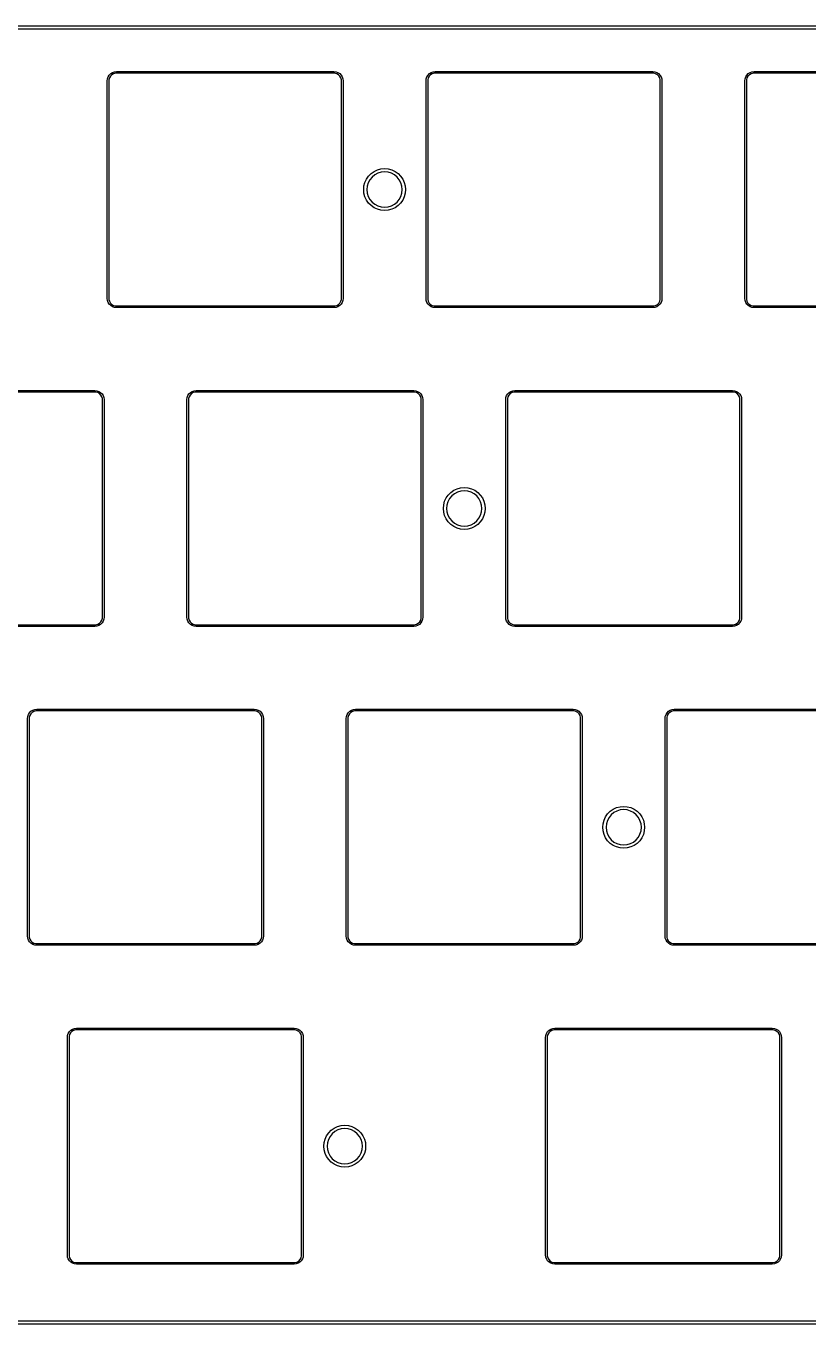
# Model space of a CAD drawing. Extents: x 1.72 to 10.03, y -4.92 to -1.87.
# Drawn here: x 6.156 to 7.996, y -4.918 to -1.865 of the extents above; entities that cross this region are included whole.
import ezdxf

# ---------------------------------------------------------------- set-up
doc = ezdxf.new("R2010")
doc.units = 0
doc.header["$MEASUREMENT"] = 0
doc.layers.add('BLACK', color=7, linetype='CONTINUOUS')

msp = doc.modelspace()

# ---------------------------------------------------------------- linework, layer by layer
at = {"layer": 'BLACK', "linetype": 'CONTINUOUS'}
for p, q in [((1.84941, -1.86516), (9.90059, -1.86516)), ((9.90059, -1.87303), (1.84941, -1.87303)), ((6.34959, -1.9847), (6.35217, -1.98059)), ((6.35217, -1.98059), (6.35559, -1.97717)), ((6.35492, -1.98322), (6.35259, -1.98726)), ((6.35822, -1.97992), (6.35492, -1.98322)), ((6.35559, -1.97717), (6.3597, -1.97459)), ((6.36226, -1.97759), (6.35822, -1.97992)), ((6.3597, -1.97459), (6.36428, -1.97298)), ((6.36676, -1.97638), (6.36226, -1.97759)), ((6.36428, -1.97298), (6.36909, -1.97244)), ((6.36909, -1.97638), (6.36676, -1.97638)), ((6.36909, -1.97244), (6.88091, -1.97244)), ((6.88091, -1.97638), (6.36909, -1.97638)), ((6.88091, -1.97244), (6.88091, -1.97244)), ((6.88091, -1.97244), (6.88572, -1.97298)), ((6.88091, -1.97244), (6.88091, -1.97244)), ((6.88324, -1.97638), (6.88091, -1.97638)), ((6.88774, -1.97759), (6.88324, -1.97638)), ((6.88572, -1.97298), (6.8903, -1.97459)), ((6.89178, -1.97992), (6.88774, -1.97759)), ((6.8903, -1.97459), (6.89441, -1.97717)), ((6.89508, -1.98322), (6.89178, -1.97992)), ((6.89441, -1.97717), (6.89783, -1.98059)), ((6.89741, -1.98726), (6.89508, -1.98322)), ((6.89783, -1.98059), (6.90041, -1.9847)), ((7.09959, -1.9847), (7.10217, -1.98059)), ((7.10217, -1.98059), (7.10559, -1.97717)), ((7.10492, -1.98322), (7.10259, -1.98726)), ((7.10822, -1.97992), (7.10492, -1.98322)), ((7.10559, -1.97717), (7.1097, -1.97459)), ((7.11226, -1.97759), (7.10822, -1.97992)), ((7.1097, -1.97459), (7.11428, -1.97298)), ((7.11676, -1.97638), (7.11226, -1.97759)), ((7.11428, -1.97298), (7.11909, -1.97244)), ((7.11909, -1.97638), (7.11676, -1.97638)), ((7.11909, -1.97244), (7.63091, -1.97244)), ((7.63091, -1.97638), (7.11909, -1.97638)), ((7.63091, -1.97244), (7.63091, -1.97244)), ((7.63091, -1.97244), (7.63572, -1.97298)), ((7.63091, -1.97244), (7.63091, -1.97244)), ((7.63324, -1.97638), (7.63091, -1.97638)), ((7.63774, -1.97759), (7.63324, -1.97638)), ((7.63572, -1.97298), (7.6403, -1.97459)), ((7.64178, -1.97992), (7.63774, -1.97759)), ((7.6403, -1.97459), (7.64441, -1.97717)), ((7.64508, -1.98322), (7.64178, -1.97992)), ((7.64441, -1.97717), (7.64783, -1.98059)), ((7.64741, -1.98726), (7.64508, -1.98322)), ((7.64783, -1.98059), (7.65041, -1.9847)), ((7.84959, -1.9847), (7.85217, -1.98059)), ((7.85217, -1.98059), (7.85559, -1.97717)), ((7.85492, -1.98322), (7.85259, -1.98726)), ((7.85822, -1.97992), (7.85492, -1.98322)), ((7.85559, -1.97717), (7.8597, -1.97459)), ((7.86226, -1.97759), (7.85822, -1.97992)), ((7.8597, -1.97459), (7.86428, -1.97298)), ((7.86676, -1.97638), (7.86226, -1.97759)), ((7.86428, -1.97298), (7.86909, -1.97244)), ((7.86909, -1.97638), (7.86676, -1.97638)), ((7.86909, -1.97244), (8.38091, -1.97244)), ((8.38091, -1.97638), (7.86909, -1.97638)), ((6.34744, -1.99409), (6.34798, -1.98928)), ((6.34744, -2.50591), (6.34744, -1.99409)), ((6.34798, -1.98928), (6.34959, -1.9847)), ((6.35259, -1.98726), (6.35138, -1.99176)), ((6.35138, -1.99176), (6.35138, -1.99409)), ((6.35138, -1.99409), (6.35138, -2.50591)), ((6.89862, -1.99176), (6.89741, -1.98726)), ((6.89862, -1.99409), (6.89862, -1.99176)), ((6.89862, -2.50591), (6.89862, -1.99409)), ((6.89862, -1.99409), (6.89862, -1.99409)), ((6.90041, -1.9847), (6.90202, -1.98928)), ((6.90202, -1.98928), (6.90256, -1.99409)), ((6.90256, -1.99409), (6.90256, -1.99409)), ((6.90256, -1.99409), (6.90256, -1.99409)), ((6.90256, -1.99409), (6.90256, -2.50591)), ((7.09744, -1.99409), (7.09798, -1.98928)), ((7.09744, -2.50591), (7.09744, -1.99409)), ((7.09798, -1.98928), (7.09959, -1.9847)), ((7.10259, -1.98726), (7.10138, -1.99176)), ((7.10138, -1.99176), (7.10138, -1.99409)), ((7.10138, -1.99409), (7.10138, -2.50591)), ((7.64862, -1.99176), (7.64741, -1.98726)), ((7.64862, -1.99409), (7.64862, -1.99176)), ((7.64862, -2.50591), (7.64862, -1.99409)), ((7.64862, -1.99409), (7.64862, -1.99409)), ((7.65041, -1.9847), (7.65202, -1.98928)), ((7.65202, -1.98928), (7.65256, -1.99409)), ((7.65256, -1.99409), (7.65256, -1.99409)), ((7.65256, -1.99409), (7.65256, -1.99409)), ((7.65256, -1.99409), (7.65256, -2.50591)), ((7.84744, -1.99409), (7.84798, -1.98928)), ((7.84744, -2.50591), (7.84744, -1.99409)), ((7.84798, -1.98928), (7.84959, -1.9847)), ((7.85259, -1.98726), (7.85138, -1.99176)), ((7.85138, -1.99176), (7.85138, -1.99409)), ((7.85138, -1.99409), (7.85138, -2.50591)), ((6.95376, -2.23317), (6.95738, -2.22539)), ((6.95738, -2.22539), (6.9623, -2.21837)), ((6.96546, -2.22692), (6.96162, -2.2341)), ((6.9623, -2.21837), (6.96837, -2.2123)), ((6.97063, -2.22063), (6.96546, -2.22692)), ((6.96837, -2.2123), (6.97539, -2.20738)), ((6.97692, -2.21546), (6.97063, -2.22063)), ((6.97539, -2.20738), (6.98317, -2.20376)), ((6.9841, -2.21162), (6.97692, -2.21546)), ((6.98317, -2.20376), (6.99145, -2.20154)), ((6.9919, -2.20926), (6.9841, -2.21162)), ((6.99145, -2.20154), (7, -2.20079)), ((7, -2.20846), (6.9919, -2.20926)), ((7, -2.20079), (7.00855, -2.20154)), ((7.0081, -2.20926), (7, -2.20846)), ((7.0159, -2.21162), (7.0081, -2.20926)), ((7.00855, -2.20154), (7.01683, -2.20376)), ((7.02308, -2.21546), (7.0159, -2.21162)), ((7.01683, -2.20376), (7.02461, -2.20738)), ((7.02937, -2.22063), (7.02308, -2.21546)), ((7.02461, -2.20738), (7.03163, -2.2123)), ((7.03454, -2.22692), (7.02937, -2.22063)), ((7.03163, -2.2123), (7.0377, -2.21837)), ((7.03838, -2.2341), (7.03454, -2.22692)), ((7.0377, -2.21837), (7.04262, -2.22539)), ((7.04262, -2.22539), (7.04624, -2.23317)), ((6.95079, -2.25), (6.95154, -2.24145)), ((6.95154, -2.25855), (6.95079, -2.25)), ((6.95154, -2.24145), (6.95376, -2.23317)), ((6.95376, -2.26683), (6.95154, -2.25855)), ((6.95926, -2.2419), (6.95846, -2.25)), ((6.95846, -2.25), (6.95926, -2.2581)), ((6.96162, -2.2341), (6.95926, -2.2419)), ((6.95926, -2.2581), (6.96162, -2.2659)), ((7.04074, -2.2419), (7.03838, -2.2341)), ((7.03838, -2.2659), (7.04074, -2.2581)), ((7.04154, -2.25), (7.04074, -2.2419)), ((7.04074, -2.2581), (7.04154, -2.25)), ((7.04624, -2.23317), (7.04846, -2.24145)), ((7.04846, -2.25855), (7.04624, -2.26683)), ((7.04846, -2.24145), (7.04921, -2.25)), ((7.04921, -2.25), (7.04846, -2.25855)), ((6.95738, -2.27461), (6.95376, -2.26683)), ((6.9623, -2.28163), (6.95738, -2.27461)), ((6.96162, -2.2659), (6.96546, -2.27308)), ((6.96837, -2.2877), (6.9623, -2.28163)), ((6.96546, -2.27308), (6.97063, -2.27937)), ((6.97539, -2.29262), (6.96837, -2.2877)), ((6.97063, -2.27937), (6.97692, -2.28454)), ((6.97692, -2.28454), (6.9841, -2.28838)), ((6.9841, -2.28838), (6.9919, -2.29074)), ((7.0081, -2.29074), (7.0159, -2.28838)), ((7.0159, -2.28838), (7.02308, -2.28454)), ((7.02308, -2.28454), (7.02937, -2.27937)), ((7.03163, -2.2877), (7.02461, -2.29262)), ((7.02937, -2.27937), (7.03454, -2.27308)), ((7.0377, -2.28163), (7.03163, -2.2877)), ((7.03454, -2.27308), (7.03838, -2.2659)), ((7.04262, -2.27461), (7.0377, -2.28163)), ((7.04624, -2.26683), (7.04262, -2.27461)), ((6.98317, -2.29624), (6.97539, -2.29262)), ((6.99145, -2.29846), (6.98317, -2.29624)), ((7, -2.29921), (6.99145, -2.29846)), ((6.9919, -2.29074), (7, -2.29154)), ((7, -2.29154), (7.0081, -2.29074)), ((7.00855, -2.29846), (7, -2.29921)), ((7.01683, -2.29624), (7.00855, -2.29846)), ((7.02461, -2.29262), (7.01683, -2.29624)), ((6.34798, -2.51072), (6.34744, -2.50591)), ((6.34744, -2.50591), (6.34744, -2.50591)), ((6.34744, -2.50591), (6.34744, -2.50591)), ((6.34959, -2.5153), (6.34798, -2.51072)), ((6.35217, -2.51941), (6.34959, -2.5153)), ((6.35138, -2.50591), (6.35138, -2.50824)), ((6.35138, -2.50824), (6.35259, -2.51274)), ((6.35559, -2.52283), (6.35217, -2.51941)), ((6.35259, -2.51274), (6.35492, -2.51678)), ((6.35492, -2.51678), (6.35822, -2.52008)), ((6.3597, -2.52541), (6.35559, -2.52283)), ((6.35822, -2.52008), (6.36226, -2.52241)), ((6.36428, -2.52702), (6.3597, -2.52541)), ((6.36226, -2.52241), (6.36676, -2.52362)), ((6.36909, -2.52756), (6.36428, -2.52702)), ((6.36676, -2.52362), (6.36909, -2.52362)), ((6.36909, -2.52362), (6.88091, -2.52362)), ((6.88091, -2.52756), (6.36909, -2.52756)), ((6.36909, -2.52756), (6.36909, -2.52756)), ((6.36909, -2.52756), (6.36909, -2.52756)), ((6.88091, -2.52362), (6.88324, -2.52362)), ((6.88572, -2.52702), (6.88091, -2.52756)), ((6.88324, -2.52362), (6.88774, -2.52241)), ((6.8903, -2.52541), (6.88572, -2.52702)), ((6.88774, -2.52241), (6.89178, -2.52008)), ((6.89441, -2.52283), (6.8903, -2.52541)), ((6.89178, -2.52008), (6.89508, -2.51678)), ((6.89783, -2.51941), (6.89441, -2.52283)), ((6.89508, -2.51678), (6.89741, -2.51274)), ((6.89741, -2.51274), (6.89862, -2.50824)), ((6.90041, -2.5153), (6.89783, -2.51941)), ((6.89862, -2.50824), (6.89862, -2.50591)), ((6.90202, -2.51072), (6.90041, -2.5153)), ((6.90256, -2.50591), (6.90202, -2.51072)), ((7.09798, -2.51072), (7.09744, -2.50591)), ((7.09744, -2.50591), (7.09744, -2.50591)), ((7.09744, -2.50591), (7.09744, -2.50591)), ((7.09959, -2.5153), (7.09798, -2.51072)), ((7.10217, -2.51941), (7.09959, -2.5153)), ((7.10138, -2.50591), (7.10138, -2.50824)), ((7.10138, -2.50824), (7.10259, -2.51274)), ((7.10559, -2.52283), (7.10217, -2.51941)), ((7.10259, -2.51274), (7.10492, -2.51678)), ((7.10492, -2.51678), (7.10822, -2.52008)), ((7.1097, -2.52541), (7.10559, -2.52283)), ((7.10822, -2.52008), (7.11226, -2.52241)), ((7.11428, -2.52702), (7.1097, -2.52541)), ((7.11226, -2.52241), (7.11676, -2.52362)), ((7.11909, -2.52756), (7.11428, -2.52702)), ((7.11676, -2.52362), (7.11909, -2.52362)), ((7.11909, -2.52362), (7.63091, -2.52362)), ((7.63091, -2.52756), (7.11909, -2.52756)), ((7.11909, -2.52756), (7.11909, -2.52756)), ((7.11909, -2.52756), (7.11909, -2.52756)), ((7.63091, -2.52362), (7.63324, -2.52362)), ((7.63572, -2.52702), (7.63091, -2.52756)), ((7.63324, -2.52362), (7.63774, -2.52241)), ((7.6403, -2.52541), (7.63572, -2.52702)), ((7.63774, -2.52241), (7.64178, -2.52008)), ((7.64441, -2.52283), (7.6403, -2.52541)), ((7.64178, -2.52008), (7.64508, -2.51678)), ((7.64783, -2.51941), (7.64441, -2.52283)), ((7.64508, -2.51678), (7.64741, -2.51274)), ((7.64741, -2.51274), (7.64862, -2.50824)), ((7.65041, -2.5153), (7.64783, -2.51941)), ((7.64862, -2.50824), (7.64862, -2.50591)), ((7.65202, -2.51072), (7.65041, -2.5153)), ((7.65256, -2.50591), (7.65202, -2.51072)), ((7.84798, -2.51072), (7.84744, -2.50591)), ((7.84744, -2.50591), (7.84744, -2.50591)), ((7.84744, -2.50591), (7.84744, -2.50591)), ((7.84959, -2.5153), (7.84798, -2.51072)), ((7.85217, -2.51941), (7.84959, -2.5153)), ((7.85138, -2.50591), (7.85138, -2.50824)), ((7.85138, -2.50824), (7.85259, -2.51274)), ((7.85559, -2.52283), (7.85217, -2.51941)), ((7.85259, -2.51274), (7.85492, -2.51678)), ((7.85492, -2.51678), (7.85822, -2.52008)), ((7.8597, -2.52541), (7.85559, -2.52283)), ((7.85822, -2.52008), (7.86226, -2.52241)), ((7.86428, -2.52702), (7.8597, -2.52541)), ((7.86226, -2.52241), (7.86676, -2.52362)), ((7.86909, -2.52756), (7.86428, -2.52702)), ((7.86676, -2.52362), (7.86909, -2.52362)), ((7.86909, -2.52362), (8.38091, -2.52362)), ((8.38091, -2.52756), (7.86909, -2.52756)), ((7.86909, -2.52756), (7.86909, -2.52756)), ((7.86909, -2.52756), (7.86909, -2.52756)), ((5.80659, -2.72244), (6.31841, -2.72244)), ((6.31841, -2.72638), (5.80659, -2.72638)), ((6.31841, -2.72244), (6.31841, -2.72244)), ((6.31841, -2.72244), (6.32322, -2.72298)), ((6.31841, -2.72244), (6.31841, -2.72244)), ((6.32074, -2.72638), (6.31841, -2.72638)), ((6.32524, -2.72759), (6.32074, -2.72638)), ((6.32322, -2.72298), (6.3278, -2.72459)), ((6.32928, -2.72992), (6.32524, -2.72759)), ((6.3278, -2.72459), (6.33191, -2.72717)), ((6.33258, -2.73322), (6.32928, -2.72992)), ((6.33191, -2.72717), (6.33533, -2.73059)), ((6.33491, -2.73726), (6.33258, -2.73322)), ((6.33612, -2.74176), (6.33491, -2.73726)), ((6.33533, -2.73059), (6.33791, -2.7347)), ((6.33612, -2.74409), (6.33612, -2.74176)), ((6.33612, -3.25591), (6.33612, -2.74409)), ((6.33612, -2.74409), (6.33612, -2.74409)), ((6.33791, -2.7347), (6.33952, -2.73928)), ((6.33952, -2.73928), (6.34006, -2.74409)), ((6.34006, -2.74409), (6.34006, -2.74409)), ((6.34006, -2.74409), (6.34006, -2.74409)), ((6.34006, -2.74409), (6.34006, -3.25591)), ((6.53494, -2.74409), (6.53548, -2.73928)), ((6.53494, -3.25591), (6.53494, -2.74409)), ((6.53494, -2.74409), (6.53494, -2.74409)), ((6.53548, -2.73928), (6.53709, -2.7347)), ((6.53709, -2.7347), (6.53967, -2.73059)), ((6.54009, -2.73726), (6.53888, -2.74176)), ((6.53888, -2.74176), (6.53888, -2.74409)), ((6.53888, -2.74409), (6.53888, -3.25591)), ((6.53967, -2.73059), (6.54309, -2.72717)), ((6.54242, -2.73322), (6.54009, -2.73726)), ((6.54572, -2.72992), (6.54242, -2.73322)), ((6.54309, -2.72717), (6.5472, -2.72459)), ((6.54976, -2.72759), (6.54572, -2.72992)), ((6.5472, -2.72459), (6.55178, -2.72298)), ((6.55426, -2.72638), (6.54976, -2.72759)), ((6.55178, -2.72298), (6.55659, -2.72244)), ((6.55659, -2.72638), (6.55426, -2.72638)), ((6.55659, -2.72244), (7.06841, -2.72244)), ((7.06841, -2.72638), (6.55659, -2.72638)), ((7.06841, -2.72244), (7.06841, -2.72244)), ((7.06841, -2.72244), (7.07322, -2.72298)), ((7.06841, -2.72244), (7.06841, -2.72244)), ((7.07074, -2.72638), (7.06841, -2.72638)), ((7.07524, -2.72759), (7.07074, -2.72638)), ((7.07322, -2.72298), (7.0778, -2.72459)), ((7.07928, -2.72992), (7.07524, -2.72759)), ((7.0778, -2.72459), (7.08191, -2.72717)), ((7.08258, -2.73322), (7.07928, -2.72992)), ((7.08191, -2.72717), (7.08533, -2.73059)), ((7.08491, -2.73726), (7.08258, -2.73322)), ((7.08612, -2.74176), (7.08491, -2.73726)), ((7.08533, -2.73059), (7.08791, -2.7347)), ((7.08612, -2.74409), (7.08612, -2.74176)), ((7.08612, -3.25591), (7.08612, -2.74409)), ((7.08612, -2.74409), (7.08612, -2.74409)), ((7.08791, -2.7347), (7.08952, -2.73928)), ((7.08952, -2.73928), (7.09006, -2.74409)), ((7.09006, -2.74409), (7.09006, -2.74409)), ((7.09006, -2.74409), (7.09006, -2.74409)), ((7.09006, -2.74409), (7.09006, -3.25591)), ((7.28494, -2.74409), (7.28548, -2.73928)), ((7.28494, -3.25591), (7.28494, -2.74409)), ((7.28494, -2.74409), (7.28494, -2.74409)), ((7.28548, -2.73928), (7.28709, -2.7347)), ((7.28709, -2.7347), (7.28967, -2.73059)), ((7.29009, -2.73726), (7.28888, -2.74176)), ((7.28888, -2.74176), (7.28888, -2.74409)), ((7.28888, -2.74409), (7.28888, -3.25591)), ((7.28967, -2.73059), (7.29309, -2.72717)), ((7.29242, -2.73322), (7.29009, -2.73726)), ((7.29572, -2.72992), (7.29242, -2.73322)), ((7.29309, -2.72717), (7.2972, -2.72459)), ((7.29976, -2.72759), (7.29572, -2.72992)), ((7.2972, -2.72459), (7.30178, -2.72298)), ((7.30426, -2.72638), (7.29976, -2.72759)), ((7.30178, -2.72298), (7.30659, -2.72244)), ((7.30659, -2.72638), (7.30426, -2.72638)), ((7.30659, -2.72244), (7.81841, -2.72244)), ((7.81841, -2.72638), (7.30659, -2.72638)), ((7.81841, -2.72244), (7.81841, -2.72244)), ((7.81841, -2.72244), (7.82322, -2.72298)), ((7.81841, -2.72244), (7.81841, -2.72244)), ((7.82074, -2.72638), (7.81841, -2.72638)), ((7.82524, -2.72759), (7.82074, -2.72638)), ((7.82322, -2.72298), (7.8278, -2.72459)), ((7.82928, -2.72992), (7.82524, -2.72759)), ((7.8278, -2.72459), (7.83191, -2.72717)), ((7.83258, -2.73322), (7.82928, -2.72992)), ((7.83191, -2.72717), (7.83533, -2.73059)), ((7.83491, -2.73726), (7.83258, -2.73322)), ((7.83612, -2.74176), (7.83491, -2.73726)), ((7.83533, -2.73059), (7.83791, -2.7347)), ((7.83612, -2.74409), (7.83612, -2.74176)), ((7.83612, -3.25591), (7.83612, -2.74409)), ((7.83612, -2.74409), (7.83612, -2.74409)), ((7.83791, -2.7347), (7.83952, -2.73928)), ((7.83952, -2.73928), (7.84006, -2.74409)), ((7.84006, -2.74409), (7.84006, -2.74409)), ((7.84006, -2.74409), (7.84006, -2.74409)), ((7.84006, -2.74409), (7.84006, -3.25591)), ((7.15587, -2.9623), (7.16289, -2.95738)), ((7.16289, -2.95738), (7.17067, -2.95376)), ((7.17067, -2.95376), (7.17895, -2.95154)), ((7.1794, -2.95926), (7.1716, -2.96162)), ((7.17895, -2.95154), (7.1875, -2.95079)), ((7.1875, -2.95846), (7.1794, -2.95926)), ((7.1875, -2.95079), (7.19605, -2.95154)), ((7.1956, -2.95926), (7.1875, -2.95846)), ((7.2034, -2.96162), (7.1956, -2.95926)), ((7.19605, -2.95154), (7.20433, -2.95376)), ((7.20433, -2.95376), (7.21211, -2.95738)), ((7.21211, -2.95738), (7.21913, -2.9623)), ((7.13829, -3), (7.13904, -2.99145)), ((7.13904, -2.99145), (7.14126, -2.98317)), ((7.14126, -2.98317), (7.14488, -2.97539)), ((7.14488, -2.97539), (7.1498, -2.96837)), ((7.14676, -2.9919), (7.14596, -3)), ((7.14912, -2.9841), (7.14676, -2.9919)), ((7.15296, -2.97692), (7.14912, -2.9841)), ((7.1498, -2.96837), (7.15587, -2.9623)), ((7.15813, -2.97063), (7.15296, -2.97692)), ((7.16442, -2.96546), (7.15813, -2.97063)), ((7.1716, -2.96162), (7.16442, -2.96546)), ((7.21058, -2.96546), (7.2034, -2.96162)), ((7.21687, -2.97063), (7.21058, -2.96546)), ((7.22204, -2.97692), (7.21687, -2.97063)), ((7.21913, -2.9623), (7.2252, -2.96837)), ((7.22588, -2.9841), (7.22204, -2.97692)), ((7.2252, -2.96837), (7.23012, -2.97539)), ((7.22824, -2.9919), (7.22588, -2.9841)), ((7.22904, -3), (7.22824, -2.9919)), ((7.23012, -2.97539), (7.23374, -2.98317)), ((7.23374, -2.98317), (7.23596, -2.99145)), ((7.23596, -2.99145), (7.23671, -3)), ((7.13904, -3.00855), (7.13829, -3)), ((7.14126, -3.01683), (7.13904, -3.00855)), ((7.14488, -3.02461), (7.14126, -3.01683)), ((7.14596, -3), (7.14676, -3.0081)), ((7.14676, -3.0081), (7.14912, -3.0159)), ((7.14912, -3.0159), (7.15296, -3.02308)), ((7.22204, -3.02308), (7.22588, -3.0159)), ((7.22588, -3.0159), (7.22824, -3.0081)), ((7.22824, -3.0081), (7.22904, -3)), ((7.23374, -3.01683), (7.23012, -3.02461)), ((7.23596, -3.00855), (7.23374, -3.01683)), ((7.23671, -3), (7.23596, -3.00855)), ((7.1498, -3.03163), (7.14488, -3.02461)), ((7.15587, -3.0377), (7.1498, -3.03163)), ((7.15296, -3.02308), (7.15813, -3.02937)), ((7.16289, -3.04262), (7.15587, -3.0377)), ((7.15813, -3.02937), (7.16442, -3.03454)), ((7.17067, -3.04624), (7.16289, -3.04262)), ((7.16442, -3.03454), (7.1716, -3.03838)), ((7.17895, -3.04846), (7.17067, -3.04624)), ((7.1716, -3.03838), (7.1794, -3.04074)), ((7.1875, -3.04921), (7.17895, -3.04846)), ((7.1794, -3.04074), (7.1875, -3.04154)), ((7.1875, -3.04154), (7.1956, -3.04074)), ((7.19605, -3.04846), (7.1875, -3.04921)), ((7.1956, -3.04074), (7.2034, -3.03838)), ((7.20433, -3.04624), (7.19605, -3.04846)), ((7.2034, -3.03838), (7.21058, -3.03454)), ((7.21211, -3.04262), (7.20433, -3.04624)), ((7.21058, -3.03454), (7.21687, -3.02937)), ((7.21913, -3.0377), (7.21211, -3.04262)), ((7.21687, -3.02937), (7.22204, -3.02308)), ((7.2252, -3.03163), (7.21913, -3.0377)), ((7.23012, -3.02461), (7.2252, -3.03163)), ((6.32928, -3.27008), (6.33258, -3.26678)), ((6.33258, -3.26678), (6.33491, -3.26274)), ((6.33491, -3.26274), (6.33612, -3.25824)), ((6.33791, -3.2653), (6.33533, -3.26941)), ((6.33612, -3.25824), (6.33612, -3.25591)), ((6.33952, -3.26072), (6.33791, -3.2653)), ((6.34006, -3.25591), (6.33952, -3.26072)), ((6.53548, -3.26072), (6.53494, -3.25591)), ((6.53494, -3.25591), (6.53494, -3.25591)), ((6.53494, -3.25591), (6.53494, -3.25591)), ((6.53709, -3.2653), (6.53548, -3.26072)), ((6.53967, -3.26941), (6.53709, -3.2653)), ((6.53888, -3.25591), (6.53888, -3.25824)), ((6.53888, -3.25824), (6.54009, -3.26274)), ((6.54009, -3.26274), (6.54242, -3.26678)), ((6.54242, -3.26678), (6.54572, -3.27008)), ((7.07928, -3.27008), (7.08258, -3.26678)), ((7.08258, -3.26678), (7.08491, -3.26274)), ((7.08491, -3.26274), (7.08612, -3.25824)), ((7.08791, -3.2653), (7.08533, -3.26941)), ((7.08612, -3.25824), (7.08612, -3.25591)), ((7.08952, -3.26072), (7.08791, -3.2653)), ((7.09006, -3.25591), (7.08952, -3.26072)), ((7.28548, -3.26072), (7.28494, -3.25591)), ((7.28494, -3.25591), (7.28494, -3.25591)), ((7.28494, -3.25591), (7.28494, -3.25591)), ((7.28709, -3.2653), (7.28548, -3.26072)), ((7.28967, -3.26941), (7.28709, -3.2653)), ((7.28888, -3.25591), (7.28888, -3.25824)), ((7.28888, -3.25824), (7.29009, -3.26274)), ((7.29009, -3.26274), (7.29242, -3.26678)), ((7.29242, -3.26678), (7.29572, -3.27008)), ((7.82928, -3.27008), (7.83258, -3.26678)), ((7.83258, -3.26678), (7.83491, -3.26274)), ((7.83491, -3.26274), (7.83612, -3.25824)), ((7.83791, -3.2653), (7.83533, -3.26941)), ((7.83612, -3.25824), (7.83612, -3.25591)), ((7.83952, -3.26072), (7.83791, -3.2653)), ((7.84006, -3.25591), (7.83952, -3.26072)), ((5.80659, -3.27362), (6.31841, -3.27362)), ((6.31841, -3.27756), (5.80659, -3.27756)), ((6.31841, -3.27362), (6.32074, -3.27362)), ((6.32322, -3.27702), (6.31841, -3.27756)), ((6.32074, -3.27362), (6.32524, -3.27241)), ((6.3278, -3.27541), (6.32322, -3.27702)), ((6.32524, -3.27241), (6.32928, -3.27008)), ((6.33191, -3.27283), (6.3278, -3.27541)), ((6.33533, -3.26941), (6.33191, -3.27283)), ((6.54309, -3.27283), (6.53967, -3.26941)), ((6.5472, -3.27541), (6.54309, -3.27283)), ((6.54572, -3.27008), (6.54976, -3.27241)), ((6.55178, -3.27702), (6.5472, -3.27541)), ((6.54976, -3.27241), (6.55426, -3.27362)), ((6.55659, -3.27756), (6.55178, -3.27702)), ((6.55426, -3.27362), (6.55659, -3.27362)), ((6.55659, -3.27362), (7.06841, -3.27362)), ((7.06841, -3.27756), (6.55659, -3.27756)), ((6.55659, -3.27756), (6.55659, -3.27756)), ((6.55659, -3.27756), (6.55659, -3.27756)), ((7.06841, -3.27362), (7.07074, -3.27362)), ((7.07322, -3.27702), (7.06841, -3.27756)), ((7.07074, -3.27362), (7.07524, -3.27241)), ((7.0778, -3.27541), (7.07322, -3.27702)), ((7.07524, -3.27241), (7.07928, -3.27008)), ((7.08191, -3.27283), (7.0778, -3.27541)), ((7.08533, -3.26941), (7.08191, -3.27283)), ((7.29309, -3.27283), (7.28967, -3.26941)), ((7.2972, -3.27541), (7.29309, -3.27283)), ((7.29572, -3.27008), (7.29976, -3.27241)), ((7.30178, -3.27702), (7.2972, -3.27541)), ((7.29976, -3.27241), (7.30426, -3.27362)), ((7.30659, -3.27756), (7.30178, -3.27702)), ((7.30426, -3.27362), (7.30659, -3.27362)), ((7.30659, -3.27362), (7.81841, -3.27362)), ((7.81841, -3.27756), (7.30659, -3.27756)), ((7.30659, -3.27756), (7.30659, -3.27756)), ((7.30659, -3.27756), (7.30659, -3.27756)), ((7.81841, -3.27362), (7.82074, -3.27362)), ((7.82322, -3.27702), (7.81841, -3.27756)), ((7.82074, -3.27362), (7.82524, -3.27241)), ((7.8278, -3.27541), (7.82322, -3.27702)), ((7.82524, -3.27241), (7.82928, -3.27008)), ((7.83191, -3.27283), (7.8278, -3.27541)), ((7.83533, -3.26941), (7.83191, -3.27283)), ((6.16209, -3.4847), (6.16467, -3.48059)), ((6.16467, -3.48059), (6.16809, -3.47717)), ((6.17072, -3.47992), (6.16742, -3.48322)), ((6.16809, -3.47717), (6.1722, -3.47459)), ((6.17476, -3.47759), (6.17072, -3.47992)), ((6.1722, -3.47459), (6.17678, -3.47298)), ((6.17926, -3.47638), (6.17476, -3.47759)), ((6.17678, -3.47298), (6.18159, -3.47244)), ((6.18159, -3.47638), (6.17926, -3.47638)), ((6.18159, -3.47244), (6.69341, -3.47244)), ((6.69341, -3.47638), (6.18159, -3.47638)), ((6.69341, -3.47244), (6.69341, -3.47244)), ((6.69341, -3.47244), (6.69822, -3.47298)), ((6.69341, -3.47244), (6.69341, -3.47244)), ((6.69574, -3.47638), (6.69341, -3.47638)), ((6.70024, -3.47759), (6.69574, -3.47638)), ((6.69822, -3.47298), (6.7028, -3.47459)), ((6.70428, -3.47992), (6.70024, -3.47759)), ((6.7028, -3.47459), (6.70691, -3.47717)), ((6.70758, -3.48322), (6.70428, -3.47992)), ((6.70691, -3.47717), (6.71033, -3.48059)), ((6.71033, -3.48059), (6.71291, -3.4847)), ((6.91209, -3.4847), (6.91467, -3.48059)), ((6.91467, -3.48059), (6.91809, -3.47717)), ((6.92072, -3.47992), (6.91742, -3.48322)), ((6.91809, -3.47717), (6.9222, -3.47459)), ((6.92476, -3.47759), (6.92072, -3.47992)), ((6.9222, -3.47459), (6.92678, -3.47298)), ((6.92926, -3.47638), (6.92476, -3.47759)), ((6.92678, -3.47298), (6.93159, -3.47244)), ((6.93159, -3.47638), (6.92926, -3.47638)), ((6.93159, -3.47244), (7.44341, -3.47244)), ((7.44341, -3.47638), (6.93159, -3.47638)), ((7.44341, -3.47244), (7.44341, -3.47244)), ((7.44341, -3.47244), (7.44822, -3.47298)), ((7.44341, -3.47244), (7.44341, -3.47244)), ((7.44574, -3.47638), (7.44341, -3.47638)), ((7.45024, -3.47759), (7.44574, -3.47638)), ((7.44822, -3.47298), (7.4528, -3.47459)), ((7.45428, -3.47992), (7.45024, -3.47759)), ((7.4528, -3.47459), (7.45691, -3.47717)), ((7.45758, -3.48322), (7.45428, -3.47992)), ((7.45691, -3.47717), (7.46033, -3.48059)), ((7.46033, -3.48059), (7.46291, -3.4847)), ((7.66209, -3.4847), (7.66467, -3.48059)), ((7.66467, -3.48059), (7.66809, -3.47717)), ((7.67072, -3.47992), (7.66742, -3.48322)), ((7.66809, -3.47717), (7.6722, -3.47459)), ((7.67476, -3.47759), (7.67072, -3.47992)), ((7.6722, -3.47459), (7.67678, -3.47298)), ((7.67926, -3.47638), (7.67476, -3.47759)), ((7.67678, -3.47298), (7.68159, -3.47244)), ((7.68159, -3.47638), (7.67926, -3.47638)), ((7.68159, -3.47244), (8.19341, -3.47244)), ((8.19341, -3.47638), (7.68159, -3.47638)), ((6.15994, -3.49409), (6.16048, -3.48928)), ((6.15994, -4.00591), (6.15994, -3.49409)), ((6.15994, -3.49409), (6.15994, -3.49409)), ((6.16048, -3.48928), (6.16209, -3.4847)), ((6.16509, -3.48726), (6.16388, -3.49176)), ((6.16388, -3.49176), (6.16388, -3.49409)), ((6.16388, -3.49409), (6.16388, -4.00591)), ((6.16742, -3.48322), (6.16509, -3.48726)), ((6.70991, -3.48726), (6.70758, -3.48322)), ((6.71112, -3.49176), (6.70991, -3.48726)), ((6.71112, -3.49409), (6.71112, -3.49176)), ((6.71112, -4.00591), (6.71112, -3.49409)), ((6.71112, -3.49409), (6.71112, -3.49409)), ((6.71291, -3.4847), (6.71452, -3.48928)), ((6.71452, -3.48928), (6.71506, -3.49409)), ((6.71506, -3.49409), (6.71506, -3.49409)), ((6.71506, -3.49409), (6.71506, -3.49409)), ((6.71506, -3.49409), (6.71506, -4.00591)), ((6.90994, -3.49409), (6.91048, -3.48928)), ((6.90994, -4.00591), (6.90994, -3.49409)), ((6.90994, -3.49409), (6.90994, -3.49409)), ((6.91048, -3.48928), (6.91209, -3.4847)), ((6.91509, -3.48726), (6.91388, -3.49176)), ((6.91388, -3.49176), (6.91388, -3.49409)), ((6.91388, -3.49409), (6.91388, -4.00591)), ((6.91742, -3.48322), (6.91509, -3.48726)), ((7.45991, -3.48726), (7.45758, -3.48322)), ((7.46112, -3.49176), (7.45991, -3.48726)), ((7.46112, -3.49409), (7.46112, -3.49176)), ((7.46112, -4.00591), (7.46112, -3.49409)), ((7.46112, -3.49409), (7.46112, -3.49409)), ((7.46291, -3.4847), (7.46452, -3.48928)), ((7.46452, -3.48928), (7.46506, -3.49409)), ((7.46506, -3.49409), (7.46506, -3.49409)), ((7.46506, -3.49409), (7.46506, -3.49409)), ((7.46506, -3.49409), (7.46506, -4.00591)), ((7.65994, -3.49409), (7.66048, -3.48928)), ((7.65994, -4.00591), (7.65994, -3.49409)), ((7.65994, -3.49409), (7.65994, -3.49409)), ((7.66048, -3.48928), (7.66209, -3.4847)), ((7.66509, -3.48726), (7.66388, -3.49176)), ((7.66388, -3.49176), (7.66388, -3.49409)), ((7.66388, -3.49409), (7.66388, -4.00591)), ((7.66742, -3.48322), (7.66509, -3.48726)), ((7.51988, -3.72539), (7.5248, -3.71837)), ((7.5248, -3.71837), (7.53087, -3.7123)), ((7.53313, -3.72063), (7.52796, -3.72692)), ((7.53087, -3.7123), (7.53789, -3.70738)), ((7.53942, -3.71546), (7.53313, -3.72063)), ((7.53789, -3.70738), (7.54567, -3.70376)), ((7.5466, -3.71162), (7.53942, -3.71546)), ((7.54567, -3.70376), (7.55395, -3.70154)), ((7.5544, -3.70926), (7.5466, -3.71162)), ((7.55395, -3.70154), (7.5625, -3.70079)), ((7.5625, -3.70846), (7.5544, -3.70926)), ((7.5625, -3.70079), (7.57105, -3.70154)), ((7.5706, -3.70926), (7.5625, -3.70846)), ((7.5784, -3.71162), (7.5706, -3.70926)), ((7.57105, -3.70154), (7.57933, -3.70376)), ((7.58558, -3.71546), (7.5784, -3.71162)), ((7.57933, -3.70376), (7.58711, -3.70738)), ((7.59187, -3.72063), (7.58558, -3.71546)), ((7.58711, -3.70738), (7.59413, -3.7123)), ((7.59704, -3.72692), (7.59187, -3.72063)), ((7.59413, -3.7123), (7.6002, -3.71837)), ((7.6002, -3.71837), (7.60512, -3.72539)), ((7.51329, -3.75), (7.51404, -3.74145)), ((7.51404, -3.75855), (7.51329, -3.75)), ((7.51404, -3.74145), (7.51626, -3.73317)), ((7.51626, -3.73317), (7.51988, -3.72539)), ((7.52176, -3.7419), (7.52096, -3.75)), ((7.52096, -3.75), (7.52176, -3.7581)), ((7.52412, -3.7341), (7.52176, -3.7419)), ((7.52796, -3.72692), (7.52412, -3.7341)), ((7.60088, -3.7341), (7.59704, -3.72692)), ((7.60324, -3.7419), (7.60088, -3.7341)), ((7.60404, -3.75), (7.60324, -3.7419)), ((7.60324, -3.7581), (7.60404, -3.75)), ((7.60512, -3.72539), (7.60874, -3.73317)), ((7.60874, -3.73317), (7.61096, -3.74145)), ((7.61096, -3.74145), (7.61171, -3.75)), ((7.61171, -3.75), (7.61096, -3.75855)), ((7.51626, -3.76683), (7.51404, -3.75855)), ((7.51988, -3.77461), (7.51626, -3.76683)), ((7.5248, -3.78163), (7.51988, -3.77461)), ((7.52176, -3.7581), (7.52412, -3.7659)), ((7.52412, -3.7659), (7.52796, -3.77308)), ((7.53087, -3.7877), (7.5248, -3.78163)), ((7.52796, -3.77308), (7.53313, -3.77937)), ((7.53313, -3.77937), (7.53942, -3.78454)), ((7.53942, -3.78454), (7.5466, -3.78838)), ((7.5784, -3.78838), (7.58558, -3.78454)), ((7.58558, -3.78454), (7.59187, -3.77937)), ((7.59187, -3.77937), (7.59704, -3.77308)), ((7.6002, -3.78163), (7.59413, -3.7877)), ((7.59704, -3.77308), (7.60088, -3.7659)), ((7.60512, -3.77461), (7.6002, -3.78163)), ((7.60088, -3.7659), (7.60324, -3.7581)), ((7.60874, -3.76683), (7.60512, -3.77461)), ((7.61096, -3.75855), (7.60874, -3.76683)), ((7.53789, -3.79262), (7.53087, -3.7877)), ((7.54567, -3.79624), (7.53789, -3.79262)), ((7.55395, -3.79846), (7.54567, -3.79624)), ((7.5466, -3.78838), (7.5544, -3.79074)), ((7.5625, -3.79921), (7.55395, -3.79846)), ((7.5544, -3.79074), (7.5625, -3.79154)), ((7.5625, -3.79154), (7.5706, -3.79074)), ((7.57105, -3.79846), (7.5625, -3.79921)), ((7.5706, -3.79074), (7.5784, -3.78838)), ((7.57933, -3.79624), (7.57105, -3.79846)), ((7.58711, -3.79262), (7.57933, -3.79624)), ((7.59413, -3.7877), (7.58711, -3.79262)), ((6.16048, -4.01072), (6.15994, -4.00591)), ((6.15994, -4.00591), (6.15994, -4.00591)), ((6.15994, -4.00591), (6.15994, -4.00591)), ((6.16209, -4.0153), (6.16048, -4.01072)), ((6.16467, -4.01941), (6.16209, -4.0153)), ((6.16388, -4.00591), (6.16388, -4.00824)), ((6.16388, -4.00824), (6.16509, -4.01274)), ((6.16809, -4.02283), (6.16467, -4.01941)), ((6.16509, -4.01274), (6.16742, -4.01678)), ((6.16742, -4.01678), (6.17072, -4.02008)), ((6.1722, -4.02541), (6.16809, -4.02283)), ((6.17072, -4.02008), (6.17476, -4.02241)), ((6.17678, -4.02702), (6.1722, -4.02541)), ((6.17476, -4.02241), (6.17926, -4.02362)), ((6.18159, -4.02756), (6.17678, -4.02702)), ((6.17926, -4.02362), (6.18159, -4.02362)), ((6.18159, -4.02362), (6.69341, -4.02362)), ((6.69341, -4.02756), (6.18159, -4.02756)), ((6.18159, -4.02756), (6.18159, -4.02756)), ((6.18159, -4.02756), (6.18159, -4.02756)), ((6.69341, -4.02362), (6.69574, -4.02362)), ((6.69822, -4.02702), (6.69341, -4.02756)), ((6.69574, -4.02362), (6.70024, -4.02241)), ((6.7028, -4.02541), (6.69822, -4.02702)), ((6.70024, -4.02241), (6.70428, -4.02008)), ((6.70691, -4.02283), (6.7028, -4.02541)), ((6.70428, -4.02008), (6.70758, -4.01678)), ((6.71033, -4.01941), (6.70691, -4.02283)), ((6.70758, -4.01678), (6.70991, -4.01274)), ((6.70991, -4.01274), (6.71112, -4.00824)), ((6.71291, -4.0153), (6.71033, -4.01941)), ((6.71112, -4.00824), (6.71112, -4.00591)), ((6.71452, -4.01072), (6.71291, -4.0153)), ((6.71506, -4.00591), (6.71452, -4.01072)), ((6.91048, -4.01072), (6.90994, -4.00591)), ((6.90994, -4.00591), (6.90994, -4.00591)), ((6.90994, -4.00591), (6.90994, -4.00591)), ((6.91209, -4.0153), (6.91048, -4.01072)), ((6.91467, -4.01941), (6.91209, -4.0153)), ((6.91388, -4.00591), (6.91388, -4.00824)), ((6.91388, -4.00824), (6.91509, -4.01274)), ((6.91809, -4.02283), (6.91467, -4.01941)), ((6.91509, -4.01274), (6.91742, -4.01678)), ((6.91742, -4.01678), (6.92072, -4.02008)), ((6.9222, -4.02541), (6.91809, -4.02283)), ((6.92072, -4.02008), (6.92476, -4.02241)), ((6.92678, -4.02702), (6.9222, -4.02541)), ((6.92476, -4.02241), (6.92926, -4.02362)), ((6.93159, -4.02756), (6.92678, -4.02702)), ((6.92926, -4.02362), (6.93159, -4.02362)), ((6.93159, -4.02362), (7.44341, -4.02362)), ((7.44341, -4.02756), (6.93159, -4.02756)), ((6.93159, -4.02756), (6.93159, -4.02756)), ((6.93159, -4.02756), (6.93159, -4.02756)), ((7.44341, -4.02362), (7.44574, -4.02362)), ((7.44822, -4.02702), (7.44341, -4.02756)), ((7.44574, -4.02362), (7.45024, -4.02241)), ((7.4528, -4.02541), (7.44822, -4.02702)), ((7.45024, -4.02241), (7.45428, -4.02008)), ((7.45691, -4.02283), (7.4528, -4.02541)), ((7.45428, -4.02008), (7.45758, -4.01678)), ((7.46033, -4.01941), (7.45691, -4.02283)), ((7.45758, -4.01678), (7.45991, -4.01274)), ((7.45991, -4.01274), (7.46112, -4.00824)), ((7.46291, -4.0153), (7.46033, -4.01941)), ((7.46112, -4.00824), (7.46112, -4.00591)), ((7.46452, -4.01072), (7.46291, -4.0153)), ((7.46506, -4.00591), (7.46452, -4.01072)), ((7.66048, -4.01072), (7.65994, -4.00591)), ((7.65994, -4.00591), (7.65994, -4.00591)), ((7.65994, -4.00591), (7.65994, -4.00591)), ((7.66209, -4.0153), (7.66048, -4.01072)), ((7.66467, -4.01941), (7.66209, -4.0153)), ((7.66388, -4.00591), (7.66388, -4.00824)), ((7.66388, -4.00824), (7.66509, -4.01274)), ((7.66809, -4.02283), (7.66467, -4.01941)), ((7.66509, -4.01274), (7.66742, -4.01678)), ((7.66742, -4.01678), (7.67072, -4.02008)), ((7.6722, -4.02541), (7.66809, -4.02283)), ((7.67072, -4.02008), (7.67476, -4.02241)), ((7.67678, -4.02702), (7.6722, -4.02541)), ((7.67476, -4.02241), (7.67926, -4.02362)), ((7.68159, -4.02756), (7.67678, -4.02702)), ((7.67926, -4.02362), (7.68159, -4.02362)), ((7.68159, -4.02362), (8.19341, -4.02362)), ((8.19341, -4.02756), (7.68159, -4.02756)), ((7.68159, -4.02756), (7.68159, -4.02756)), ((7.68159, -4.02756), (7.68159, -4.02756)), ((6.25362, -4.24409), (6.25416, -4.23928)), ((6.25416, -4.23928), (6.25577, -4.2347)), ((6.25577, -4.2347), (6.25835, -4.23059)), ((6.25877, -4.23726), (6.25756, -4.24176)), ((6.25756, -4.24176), (6.25756, -4.24409)), ((6.25835, -4.23059), (6.26177, -4.22717)), ((6.2611, -4.23322), (6.25877, -4.23726)), ((6.2644, -4.22992), (6.2611, -4.23322)), ((6.26177, -4.22717), (6.26588, -4.22459)), ((6.26844, -4.22759), (6.2644, -4.22992)), ((6.26588, -4.22459), (6.27046, -4.22298)), ((6.27294, -4.22638), (6.26844, -4.22759)), ((6.27046, -4.22298), (6.27528, -4.22244)), ((6.27528, -4.22638), (6.27294, -4.22638)), ((6.27528, -4.22244), (6.78709, -4.22244)), ((6.78709, -4.22638), (6.27528, -4.22638)), ((6.78709, -4.22244), (6.78709, -4.22244)), ((6.78709, -4.22244), (6.7919, -4.22298)), ((6.78709, -4.22244), (6.78709, -4.22244)), ((6.78942, -4.22638), (6.78709, -4.22638)), ((6.79392, -4.22759), (6.78942, -4.22638)), ((6.7919, -4.22298), (6.79648, -4.22459)), ((6.79796, -4.22992), (6.79392, -4.22759)), ((6.79648, -4.22459), (6.80059, -4.22717)), ((6.80126, -4.23322), (6.79796, -4.22992)), ((6.80059, -4.22717), (6.80401, -4.23059)), ((6.80359, -4.23726), (6.80126, -4.23322)), ((6.8048, -4.24176), (6.80359, -4.23726)), ((6.80401, -4.23059), (6.80659, -4.2347)), ((6.8048, -4.24409), (6.8048, -4.24176)), ((6.80659, -4.2347), (6.8082, -4.23928)), ((6.8082, -4.23928), (6.80874, -4.24409)), ((7.37874, -4.24409), (7.37928, -4.23928)), ((7.37928, -4.23928), (7.38088, -4.2347)), ((7.38088, -4.2347), (7.38346, -4.23059)), ((7.38388, -4.23726), (7.38268, -4.24176)), ((7.38268, -4.24176), (7.38268, -4.24409)), ((7.38346, -4.23059), (7.38689, -4.22717)), ((7.38622, -4.23322), (7.38388, -4.23726)), ((7.38952, -4.22992), (7.38622, -4.23322)), ((7.38689, -4.22717), (7.391, -4.22459)), ((7.39356, -4.22759), (7.38952, -4.22992)), ((7.391, -4.22459), (7.39558, -4.22298)), ((7.39806, -4.22638), (7.39356, -4.22759)), ((7.39558, -4.22298), (7.40039, -4.22244)), ((7.40039, -4.22638), (7.39806, -4.22638)), ((7.40039, -4.22244), (7.9122, -4.22244)), ((7.9122, -4.22638), (7.40039, -4.22638)), ((7.9122, -4.22244), (7.91221, -4.22244)), ((7.9122, -4.22244), (7.9122, -4.22244)), ((7.91454, -4.22638), (7.9122, -4.22638)), ((7.91221, -4.22244), (7.91702, -4.22298)), ((7.91904, -4.22759), (7.91454, -4.22638)), ((7.91702, -4.22298), (7.9216, -4.22459)), ((7.92308, -4.22992), (7.91904, -4.22759)), ((7.9216, -4.22459), (7.9257, -4.22717)), ((7.92638, -4.23322), (7.92308, -4.22992)), ((7.9257, -4.22717), (7.92913, -4.23059)), ((7.92871, -4.23726), (7.92638, -4.23322)), ((7.92992, -4.24176), (7.92871, -4.23726)), ((7.92913, -4.23059), (7.93171, -4.2347)), ((7.92992, -4.24409), (7.92992, -4.24176)), ((7.93171, -4.2347), (7.93331, -4.23928)), ((7.93331, -4.23928), (7.93386, -4.24409)), ((6.25362, -4.75591), (6.25362, -4.24409)), ((6.25362, -4.24409), (6.25362, -4.24409)), ((6.25756, -4.24409), (6.25756, -4.75591)), ((6.8048, -4.75591), (6.8048, -4.24409)), ((6.8048, -4.24409), (6.8048, -4.24409)), ((6.80874, -4.24409), (6.80874, -4.24409)), ((6.80874, -4.24409), (6.80874, -4.24409)), ((6.80874, -4.24409), (6.80874, -4.75591)), ((7.37874, -4.75591), (7.37874, -4.24409)), ((7.37874, -4.24409), (7.37874, -4.24409)), ((7.38268, -4.24409), (7.38268, -4.75591)), ((7.92992, -4.75591), (7.92992, -4.24409)), ((7.92992, -4.24409), (7.92992, -4.24409)), ((7.93386, -4.24409), (7.93386, -4.24409)), ((7.93386, -4.24409), (7.93386, -4.24409)), ((7.93386, -4.24409), (7.93386, -4.75591)), ((6.87462, -4.4623), (6.88164, -4.45738)), ((6.88164, -4.45738), (6.88942, -4.45376)), ((6.88942, -4.45376), (6.8977, -4.45154)), ((6.8977, -4.45154), (6.90625, -4.45079)), ((6.90625, -4.45079), (6.9148, -4.45154)), ((6.9148, -4.45154), (6.92308, -4.45376)), ((6.92308, -4.45376), (6.93086, -4.45738)), ((6.93086, -4.45738), (6.93788, -4.4623)), ((6.85779, -4.49145), (6.86001, -4.48317)), ((6.86001, -4.48317), (6.86363, -4.47539)), ((6.86363, -4.47539), (6.86855, -4.46837)), ((6.86787, -4.4841), (6.86551, -4.4919)), ((6.87171, -4.47692), (6.86787, -4.4841)), ((6.86855, -4.46837), (6.87462, -4.4623)), ((6.87688, -4.47063), (6.87171, -4.47692)), ((6.88317, -4.46546), (6.87688, -4.47063)), ((6.89035, -4.46162), (6.88317, -4.46546)), ((6.89815, -4.45926), (6.89035, -4.46162)), ((6.90625, -4.45846), (6.89815, -4.45926)), ((6.91435, -4.45926), (6.90625, -4.45846)), ((6.92215, -4.46162), (6.91435, -4.45926)), ((6.92933, -4.46546), (6.92215, -4.46162)), ((6.93562, -4.47063), (6.92933, -4.46546)), ((6.94079, -4.47692), (6.93562, -4.47063)), ((6.93788, -4.4623), (6.94395, -4.46837)), ((6.94463, -4.4841), (6.94079, -4.47692)), ((6.94395, -4.46837), (6.94887, -4.47539)), ((6.94699, -4.4919), (6.94463, -4.4841)), ((6.94887, -4.47539), (6.95249, -4.48317)), ((6.95249, -4.48317), (6.95471, -4.49145)), ((6.85704, -4.5), (6.85779, -4.49145)), ((6.85779, -4.50855), (6.85704, -4.5)), ((6.86001, -4.51683), (6.85779, -4.50855)), ((6.86363, -4.52461), (6.86001, -4.51683)), ((6.86551, -4.4919), (6.86471, -4.5)), ((6.86471, -4.5), (6.86551, -4.5081)), ((6.86551, -4.5081), (6.86787, -4.5159)), ((6.86787, -4.5159), (6.87171, -4.52308)), ((6.94079, -4.52308), (6.94463, -4.5159)), ((6.94463, -4.5159), (6.94699, -4.5081)), ((6.94779, -4.5), (6.94699, -4.4919)), ((6.94699, -4.5081), (6.94779, -4.5)), ((6.95249, -4.51683), (6.94887, -4.52461)), ((6.95471, -4.50855), (6.95249, -4.51683)), ((6.95471, -4.49145), (6.95546, -4.5)), ((6.95546, -4.5), (6.95471, -4.50855)), ((6.86855, -4.53163), (6.86363, -4.52461)), ((6.87462, -4.5377), (6.86855, -4.53163)), ((6.87171, -4.52308), (6.87688, -4.52937)), ((6.88164, -4.54262), (6.87462, -4.5377)), ((6.87688, -4.52937), (6.88317, -4.53454)), ((6.88942, -4.54624), (6.88164, -4.54262)), ((6.88317, -4.53454), (6.89035, -4.53838)), ((6.8977, -4.54846), (6.88942, -4.54624)), ((6.89035, -4.53838), (6.89815, -4.54074)), ((6.90625, -4.54921), (6.8977, -4.54846)), ((6.89815, -4.54074), (6.90625, -4.54154)), ((6.90625, -4.54154), (6.91435, -4.54074)), ((6.9148, -4.54846), (6.90625, -4.54921)), ((6.91435, -4.54074), (6.92215, -4.53838)), ((6.92308, -4.54624), (6.9148, -4.54846)), ((6.92215, -4.53838), (6.92933, -4.53454)), ((6.93086, -4.54262), (6.92308, -4.54624)), ((6.92933, -4.53454), (6.93562, -4.52937)), ((6.93788, -4.5377), (6.93086, -4.54262)), ((6.93562, -4.52937), (6.94079, -4.52308)), ((6.94395, -4.53163), (6.93788, -4.5377)), ((6.94887, -4.52461), (6.94395, -4.53163)), ((6.25417, -4.76072), (6.25362, -4.75591)), ((6.25362, -4.75591), (6.25362, -4.75591)), ((6.25362, -4.75591), (6.25362, -4.75591)), ((6.25577, -4.7653), (6.25417, -4.76072)), ((6.25756, -4.75591), (6.25756, -4.75824)), ((6.25756, -4.75824), (6.25877, -4.76274)), ((6.25877, -4.76274), (6.2611, -4.76678)), ((6.80126, -4.76678), (6.8036, -4.76274)), ((6.8036, -4.76274), (6.8048, -4.75824)), ((6.8048, -4.75824), (6.8048, -4.75591)), ((6.8082, -4.76072), (6.8066, -4.7653)), ((6.80874, -4.75591), (6.8082, -4.76072)), ((7.37928, -4.76072), (7.37874, -4.75591)), ((7.37874, -4.75591), (7.37874, -4.75591)), ((7.37874, -4.75591), (7.37874, -4.75591)), ((7.38089, -4.7653), (7.37928, -4.76072)), ((7.38268, -4.75591), (7.38268, -4.75824)), ((7.38268, -4.75824), (7.38389, -4.76274)), ((7.38389, -4.76274), (7.38622, -4.76678)), ((7.92638, -4.76678), (7.92871, -4.76274)), ((7.92871, -4.76274), (7.92992, -4.75824)), ((7.92992, -4.75824), (7.92992, -4.75591)), ((7.93332, -4.76072), (7.93171, -4.7653)), ((7.93386, -4.75591), (7.93332, -4.76072)), ((6.25835, -4.76941), (6.25577, -4.7653)), ((6.26178, -4.77283), (6.25835, -4.76941)), ((6.2611, -4.76678), (6.2644, -4.77008)), ((6.26588, -4.77541), (6.26178, -4.77283)), ((6.2644, -4.77008), (6.26844, -4.77241)), ((6.27046, -4.77702), (6.26588, -4.77541)), ((6.26844, -4.77241), (6.27294, -4.77362)), ((6.27528, -4.77756), (6.27046, -4.77702)), ((6.27294, -4.77362), (6.27528, -4.77362)), ((6.27528, -4.77362), (6.78709, -4.77362)), ((6.78709, -4.77756), (6.27528, -4.77756)), ((6.27528, -4.77756), (6.27528, -4.77756)), ((6.27528, -4.77756), (6.27528, -4.77756)), ((6.78709, -4.77362), (6.78942, -4.77362)), ((6.7919, -4.77702), (6.78709, -4.77756)), ((6.78942, -4.77362), (6.79392, -4.77241)), ((6.79648, -4.77541), (6.7919, -4.77702)), ((6.79392, -4.77241), (6.79796, -4.77008)), ((6.80059, -4.77283), (6.79648, -4.77541)), ((6.79796, -4.77008), (6.80126, -4.76678)), ((6.80402, -4.76941), (6.80059, -4.77283)), ((6.8066, -4.7653), (6.80402, -4.76941)), ((7.38347, -4.76941), (7.38089, -4.7653)), ((7.38689, -4.77283), (7.38347, -4.76941)), ((7.38622, -4.76678), (7.38952, -4.77008)), ((7.391, -4.77541), (7.38689, -4.77283)), ((7.38952, -4.77008), (7.39356, -4.77241)), ((7.39558, -4.77702), (7.391, -4.77541)), ((7.39356, -4.77241), (7.39806, -4.77362)), ((7.40039, -4.77756), (7.39558, -4.77702)), ((7.39806, -4.77362), (7.40039, -4.77362)), ((7.40039, -4.77362), (7.9122, -4.77362)), ((7.9122, -4.77756), (7.40039, -4.77756)), ((7.40039, -4.77756), (7.40039, -4.77756)), ((7.40039, -4.77756), (7.40039, -4.77756)), ((7.9122, -4.77362), (7.91454, -4.77362)), ((7.91702, -4.77702), (7.9122, -4.77756)), ((7.91454, -4.77362), (7.91904, -4.77241)), ((7.9216, -4.77541), (7.91702, -4.77702)), ((7.91904, -4.77241), (7.92308, -4.77008)), ((7.92571, -4.77283), (7.9216, -4.77541)), ((7.92308, -4.77008), (7.92638, -4.76678)), ((7.92913, -4.76941), (7.92571, -4.77283)), ((7.93171, -4.7653), (7.92913, -4.76941)), ((2.97441, -4.91043), (8.77559, -4.91043)), ((8.77559, -4.91831), (2.97441, -4.91831))]:
    msp.add_line(p, q, dxfattribs=at)

doc.saveas('drawing.dxf')
